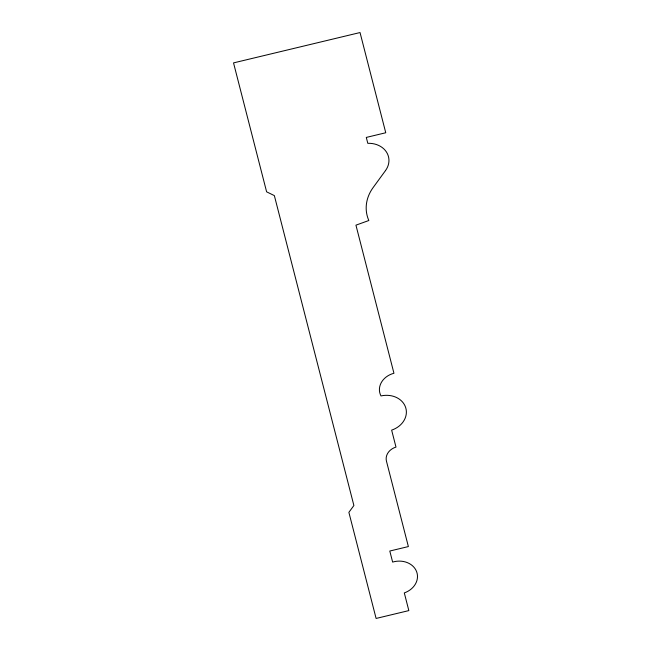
<?xml version="1.0" encoding="UTF-8"?>
<svg xmlns="http://www.w3.org/2000/svg" width="651" height="651" viewBox="0 0 651 651"><rect width="100%" height="100%" fill="white"/><g stroke="black" fill="none" stroke-linecap="round" stroke-linejoin="round"><path stroke-width="0.98" d="M385.498 170.595L373.169 187.504A44.146 36.855 -11.4 0 0 368.832 220.51L355.942 225.165L393.945 373.267A18.977 15.844 -11.4 0 0 380.981 395.93A21.467 17.919 -11.4 0 1 405.703 407.648A21.467 17.919 -11.4 0 1 391.642 430.132L395.987 447.082A13.712 11.441 -11.4 0 0 386.442 461.103L408.372 546.571L389.794 551.031L392.634 562.082A19.676 16.421 -11.4 0 1 416.599 571.627A19.676 16.421 -11.4 0 1 404.304 592.915L408.836 610.597L376.107 618.45L348.879 512.345L353.892 505.518L274.356 195.609L266.617 191.833L233.53 62.895L360.036 32.55L385.75 132.755L366.293 137.426L367.807 143.318A21.89 18.277 -11.4 0 1 386.442 152.008A21.89 18.277 -11.4 0 1 385.498 170.595"/></g></svg>
